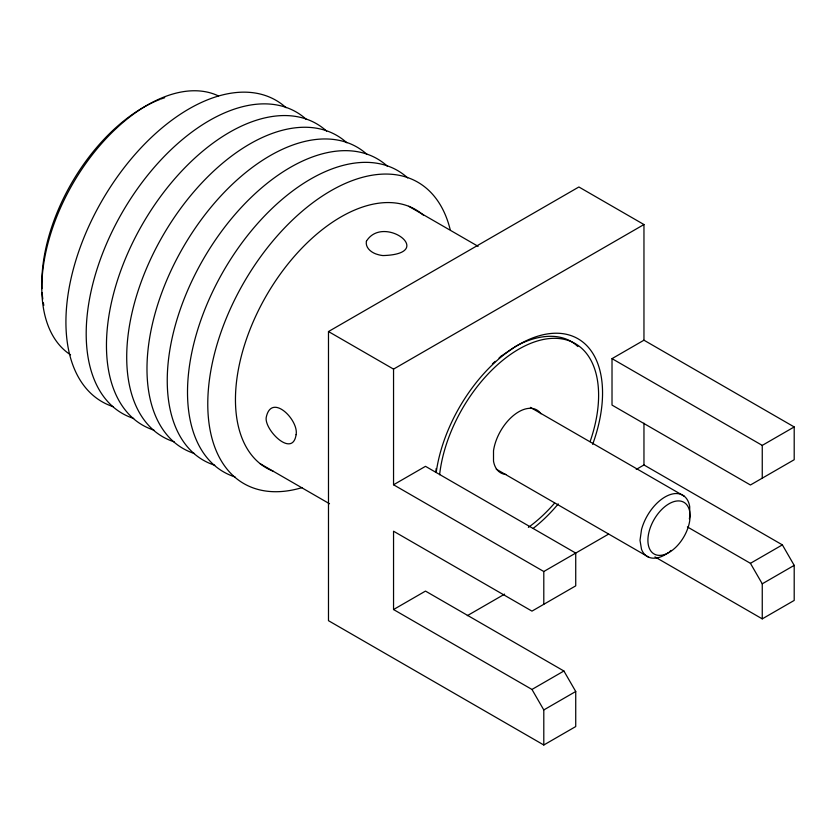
<?xml version="1.0" encoding="UTF-8"?>
<svg xmlns="http://www.w3.org/2000/svg" width="836" height="836" viewBox="0 0 836 836"><rect width="100%" height="100%" fill="white"/><g stroke="black" fill="none" stroke-linecap="round" stroke-linejoin="round"><path stroke-width="1.25" d="M435.984 471.055L436.173 468.515M492.414 363.89L495.257 361.361M499.05 358.007L500.942 356.324M501.13 356.199L513.753 347.63M643.96 224.539L393.547 369.115L393.547 484.775L425.493 466.331L575.732 553.077L575.732 585.858L531.968 611.126L393.547 531.215L393.547 609.538L425.493 591.094L563.903 671.005L575.732 691.497L575.732 726.557L543.797 745.001L328.485 620.688L328.485 331.547L578.888 186.982L643.96 224.539L643.96 340.2L794.2 426.945L794.2 459.727L750.425 484.995L612.015 405.084L612.015 358.644L643.96 340.2M636.248 469.414L643.96 464.962L782.371 544.873L794.2 565.366L794.2 600.426L762.254 618.87L654.943 556.912M467.314 615.672L504.62 594.135M393.547 484.775L543.797 571.51L608.629 534.089M612.015 358.644L762.254 445.389L794.2 426.945M393.547 609.538L531.968 689.449L563.903 671.005M687.411 526.941L750.425 563.318L782.371 544.873M543.797 745.001L543.797 709.942L575.732 691.497M762.254 618.87L762.254 583.81L794.2 565.366M514.809 346.919C533.472 335.947 560.559 330.053 577.843 346.532M408.741 206.283L478.119 246.338M530.39 407.383L684.235 496.208M328.485 331.547L393.547 369.115M496.229 469.132L648.955 557.309M260.132 463.687L329.509 503.742M750.425 563.318L762.254 583.81M531.968 689.449L543.797 709.942M762.254 445.389L762.254 478.171M643.96 423.194L643.96 464.962M543.797 571.51L543.797 604.303M70.558 354.819A149.184 86.129 -60 0 1 72.157 184.819A149.184 86.129 -60 0 1 218.541 95.983M43.817 305.349A143.604 82.91 -60 0 1 43.347 302.757M42.793 299.037A143.604 82.91 -60 0 1 42.134 292.631M41.915 288.671A143.604 82.91 -60 0 1 159.812 99.453M160.972 99.014A143.604 82.91 -60 0 1 164.692 97.707M113.445 406.756A173.992 100.456 -60 0 1 101.961 200.765A173.992 100.456 -60 0 1 286.1 107.719M133.718 418.46A173.992 100.456 -60 0 1 122.234 212.469A173.992 100.456 -60 0 1 306.363 119.423M153.981 430.153A173.992 100.456 -60 0 1 142.496 224.163A173.992 100.456 -60 0 1 326.625 131.116M174.233 441.857A173.992 100.456 -60 0 1 162.748 235.867A173.992 100.456 -60 0 1 346.888 142.82M436.225 472.246A118.503 68.416 -60 0 1 546.127 334.149A118.503 68.416 -60 0 1 592.651 444.355M558.26 503.92A118.503 68.416 -60 0 1 533.305 528.289M273.132 471.19A149.184 86.129 -60 0 1 267.436 293.802A149.184 86.129 -60 0 1 423.674 215.416M194.506 453.551A173.992 100.456 -60 0 1 183.021 247.56A173.992 100.456 -60 0 1 367.15 154.514M302.026 487.628A173.992 100.456 -60 0 1 208.122 393.035A173.992 100.456 -60 0 1 320.292 197.411A173.992 100.456 -60 0 1 450.123 229.357M235.031 476.948A173.992 100.456 -60 0 1 223.546 270.958A173.992 100.456 -60 0 1 407.675 177.911M214.768 465.255A173.992 100.456 -60 0 1 203.284 259.264A173.992 100.456 -60 0 1 387.413 166.218M540.955 413.778A36.261 20.931 -60 0 0 499.113 433.717A36.376 21.005 -60 0 0 493.512 450.74L493.512 461.117A36.376 21.005 -60 0 0 499.113 471.765A36.261 20.931 -60 0 0 505.937 474.451M439.621 474.743A112.933 65.198 -60 0 1 542.345 339.688A112.933 65.198 -60 0 1 590.111 441.596M554.592 503.105A112.933 65.198 -60 0 1 528.383 527.38M689.355 518.853A35.415 20.44 -60 0 0 689.721 516.669L689.71 506.606A35.415 20.44 -60 0 0 667.232 495.811A35.415 20.44 -60 0 0 641.525 529.575L640.01 540.328L641.525 549.336A35.415 20.44 -60 0 0 668.549 552.481M671.12 550.422A35.415 20.44 -60 0 1 669.417 551.833M296.101 434.668C292.61 458.462 264.166 429.84 266.224 417.404C271.355 392.241 298.995 420.132 296.101 434.668M690.097 515.958L689.773 520.379A29.835 17.222 -60 0 1 657.409 555.188A29.835 17.222 -60 0 1 657.409 514.485A29.835 17.222 -60 0 1 689.773 511.914L690.097 515.958M366.408 241.249C365.102 247.926 371.675 252.89 377.423 254.426A21.851 13.763 -5.8 0 0 382.961 255.565C437.834 254.039 383.316 213.473 366.408 241.249"/></g></svg>
